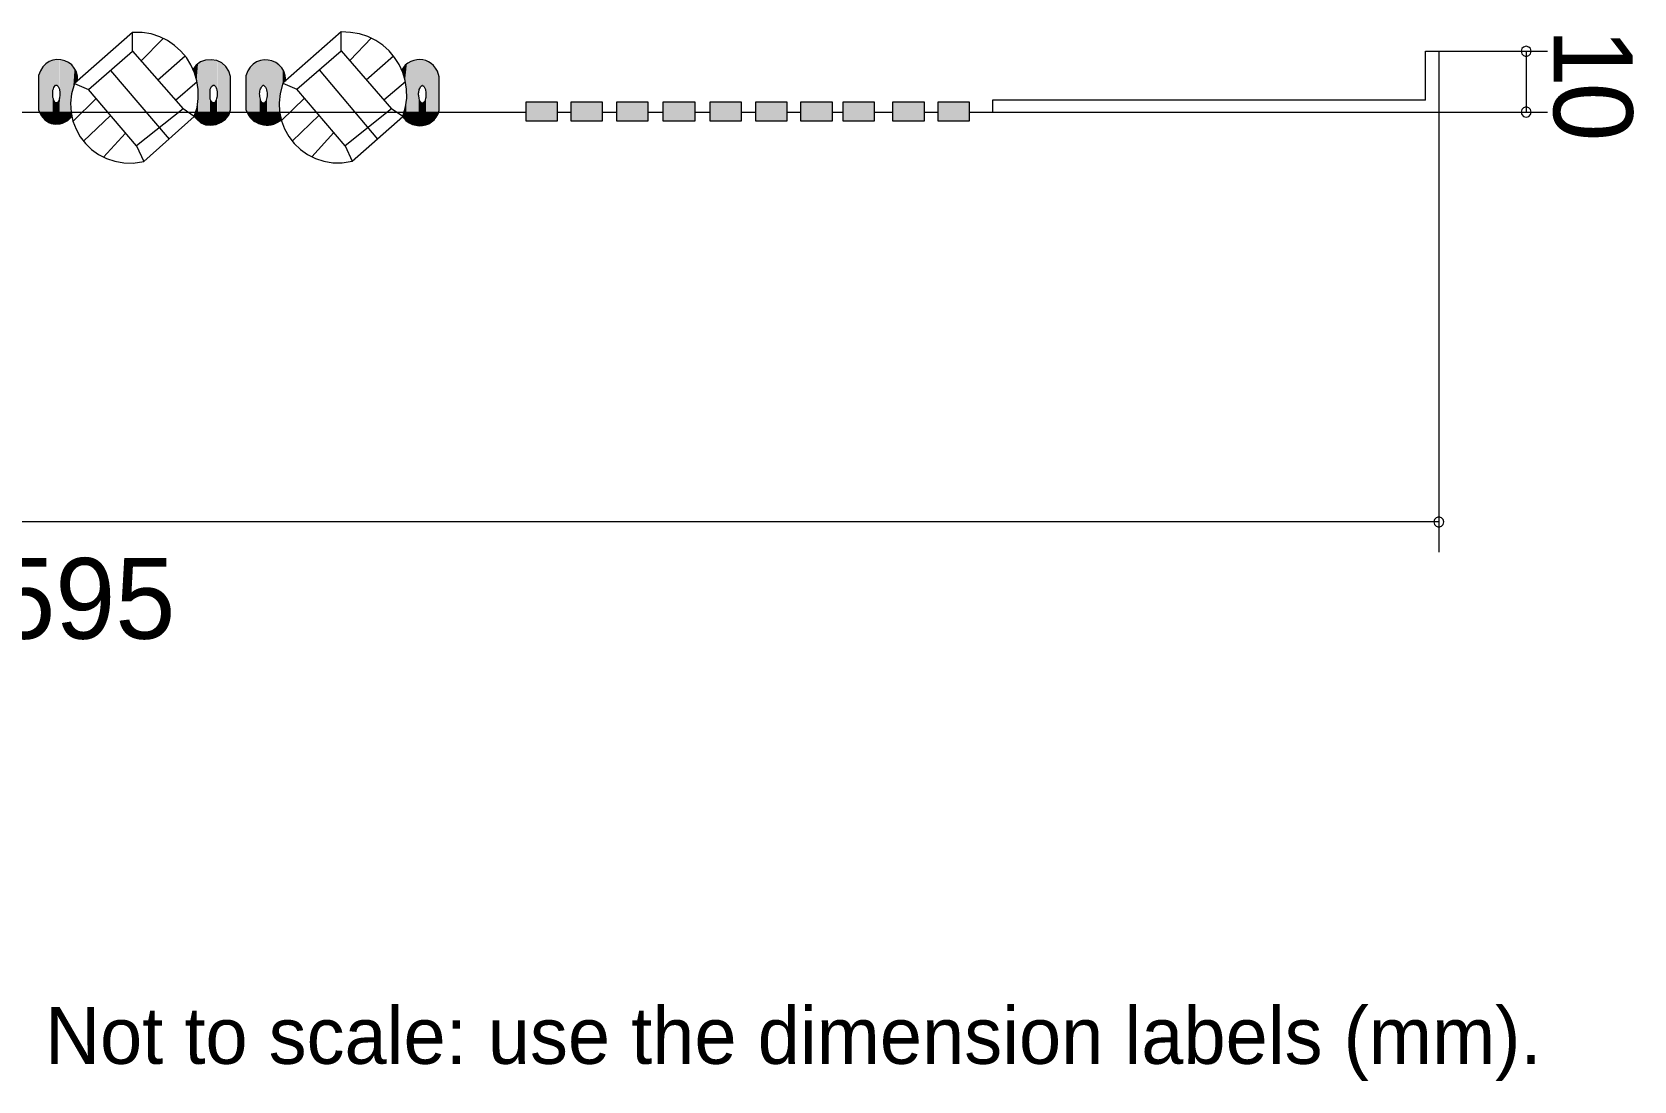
# Model space of a CAD drawing. Extents: x 0 to 247, y -13 to 225.
# Drawn here: x 132.9 to 245.8, y -13.2 to 60.8 of the extents above; entities that cross this region are included whole.
import ezdxf

# ---------------------------------------------------------------- set-up
doc = ezdxf.new("R2010")
doc.units = 0
for name, color, linetype in [('FILL', 8, 'Continuous'), ('GEOMETRY', 7, 'Continuous'), ('NOTE', 1, 'Continuous'), ('TEXT', 7, 'Continuous')]:
    doc.layers.add(name, color=color, linetype=linetype)

msp = doc.modelspace()

# ---------------------------------------------------------------- hatches: boundary and pattern name
at = {"layer": 'FILL'}
for points in [[(133.89, 58.59), (133.89, 55.14), (134.19, 58.77)], [(133.89, 55.14), (134.19, 55.14), (134.19, 58.77)], [(134.19, 58.77), (134.19, 55.14), (134.31, 58.81)], [(134.19, 55.14), (134.31, 55.14), (134.31, 58.81)], [(134.31, 58.81), (134.31, 56.61), (134.34, 58.81)], [(134.31, 56.61), (134.34, 56.67), (134.34, 58.81)], [(134.31, 56.55), (134.31, 58.81)], [(134.31, 56.55), (134.31, 58.81)], [(134.31, 56.52), (134.31, 58.81)], [(134.31, 56.52), (134.31, 58.81)], [(134.31, 56.46), (134.31, 58.81)], [(134.31, 56.46), (134.31, 58.81)], [(134.31, 56.43), (134.31, 58.81)], [(134.31, 56.43), (134.31, 58.81)], [(134.34, 58.81), (134.34, 56.73), (134.37, 58.81)], [(134.34, 56.73), (134.37, 56.79), (134.37, 58.81)], [(134.34, 56.7), (134.34, 58.81)], [(134.34, 56.7), (134.34, 58.81)], [(134.34, 56.67), (134.34, 58.81)], [(134.34, 56.67), (134.34, 58.81)], [(134.37, 58.81), (134.37, 56.85), (134.4, 58.81)], [(134.37, 56.85), (134.4, 56.88), (134.4, 58.81)], [(134.37, 56.82), (134.37, 58.81)], [(134.37, 56.82), (134.37, 58.81)], [(134.37, 56.79), (134.37, 58.81)], [(134.37, 56.79), (134.37, 58.81)], [(134.4, 58.81), (134.4, 56.91), (134.43, 58.83)], [(134.4, 56.91), (134.43, 56.94), (134.43, 58.83)], [(134.4, 56.88), (134.4, 58.81)], [(134.4, 56.88), (134.4, 58.81)], [(134.43, 58.83), (134.43, 56.94), (134.46, 58.83)], [(134.43, 56.94), (134.46, 56.97), (134.46, 58.83)], [(134.46, 58.83), (134.46, 57), (134.49, 58.83)], [(134.46, 57), (134.49, 57), (134.49, 58.83)], [(134.46, 56.97), (134.46, 58.83)], [(134.46, 56.97), (134.46, 58.83)], [(134.49, 58.83), (134.49, 57.03), (134.52, 58.83)], [(134.49, 57.03), (134.52, 57.03), (134.52, 58.83)], [(134.49, 57), (134.49, 58.83)], [(134.49, 57), (134.49, 58.83)], [(134.52, 58.83), (134.52, 57.03), (134.55, 58.83)], [(134.52, 57.03), (134.55, 57.03), (134.55, 58.83)], [(134.52, 57.03), (134.52, 58.83)], [(134.52, 57.03), (134.52, 58.83)], [(134.55, 58.83), (134.55, 57.03), (134.58, 58.83)], [(134.55, 57.03), (134.58, 57.03), (134.58, 58.83)], [(134.55, 57.03), (134.55, 58.83)], [(134.55, 57.03), (134.55, 58.83)], [(134.58, 58.83), (134.58, 57.03), (134.61, 58.83)], [(134.58, 57.03), (134.61, 57.03), (134.61, 58.83)], [(134.61, 58.83), (134.61, 57.03), (134.64, 58.83)], [(134.61, 57.03), (134.64, 57), (134.64, 58.83)], [(134.61, 57.03), (134.61, 58.83)], [(134.61, 57.03), (134.61, 58.83)], [(134.64, 58.83), (134.64, 57), (134.67, 58.83)], [(134.64, 57), (134.67, 57), (134.67, 58.83)], [(134.67, 58.83), (134.67, 56.97), (134.7, 58.83)], [(134.67, 56.97), (134.7, 56.94), (134.7, 58.83)], [(134.67, 57), (134.67, 58.83)], [(134.67, 56.97), (134.67, 57), (134.67, 58.83)], [(134.7, 58.83), (134.7, 56.91), (134.73, 58.83)], [(134.7, 56.91), (134.73, 56.88), (134.73, 58.83)], [(134.7, 56.94), (134.7, 58.83)], [(134.7, 56.91), (134.7, 56.94), (134.7, 58.83)], [(134.73, 58.83), (134.73, 56.88), (134.76, 58.83)], [(134.73, 56.88), (134.76, 56.85), (134.76, 58.83)], [(134.76, 56.82), (134.76, 58.83)], [(134.76, 56.79), (134.76, 56.82), (134.76, 58.83)], [(134.76, 56.85), (134.76, 58.83)], [(134.76, 56.82), (134.76, 56.85), (134.76, 58.83)], [(134.77, 58.83), (134.77, 56.79), (134.79, 58.83)], [(134.77, 56.79), (134.79, 56.73), (134.79, 58.83)], [(134.79, 58.83), (134.79, 56.67), (134.82, 58.83)], [(134.79, 56.67), (134.82, 56.61), (134.82, 58.83)], [(134.79, 56.7), (134.79, 58.83)], [(134.79, 56.67), (134.79, 56.7), (134.79, 58.83)], [(134.79, 56.73), (134.79, 58.83)], [(134.79, 56.7), (134.79, 56.73), (134.79, 58.83)], [(134.82, 58.83), (134.82, 55.14), (134.88, 58.83)], [(134.82, 55.14), (134.88, 55.14), (134.88, 58.83)], [(134.82, 56.46), (134.82, 58.83)], [(134.82, 56.43), (134.82, 56.46), (134.82, 58.83)], [(134.82, 56.52), (134.82, 58.83)], [(134.82, 56.46), (134.82, 56.52), (134.82, 58.83)], [(134.82, 56.55), (134.82, 58.83)], [(134.82, 56.52), (134.82, 56.55), (134.82, 58.83)], [(134.82, 56.61), (134.82, 58.83)], [(134.82, 56.55), (134.82, 56.61), (134.82, 58.83)], [(134.88, 55.14), (135.22, 58.74), (134.88, 58.83)], [(144.77, 58.68), (144.77, 55.14), (145.13, 58.81)], [(144.77, 55.14), (145.13, 55.14), (145.13, 58.81)], [(145.13, 58.81), (145.13, 55.14), (145.4, 58.83)], [(145.13, 55.14), (145.4, 55.14), (145.4, 58.83)], [(145.4, 56.55), (145.4, 58.83)], [(145.4, 56.55), (145.4, 58.83)], [(145.4, 56.46), (145.4, 58.83)], [(145.4, 56.46), (145.4, 58.83)], [(145.4, 56.4), (145.4, 58.83)], [(145.4, 56.4), (145.4, 58.83)], [(145.41, 58.83), (145.41, 56.61), (145.43, 58.83)], [(145.41, 56.61), (145.43, 56.67), (145.43, 58.83)], [(145.43, 58.83), (145.43, 56.79), (145.46, 58.83)], [(145.43, 56.79), (145.46, 56.85), (145.46, 58.83)], [(145.43, 56.73), (145.43, 58.83)], [(145.43, 56.73), (145.43, 58.83)], [(145.43, 56.67), (145.43, 58.83)], [(145.43, 56.67), (145.43, 58.83)], [(145.46, 58.83), (145.46, 56.85), (145.5, 58.83)], [(145.46, 56.85), (145.5, 56.88), (145.5, 58.83)], [(145.49, 58.83), (145.49, 56.94), (145.52, 58.83)], [(145.49, 56.94), (145.52, 56.94), (145.52, 58.83)], [(145.49, 56.88), (145.49, 58.83)], [(145.49, 56.88), (145.49, 58.83)], [(145.52, 58.83), (145.52, 56.97), (145.55, 58.83)], [(145.52, 56.97), (145.55, 57), (145.55, 58.83)], [(145.52, 56.94), (145.52, 58.83)], [(145.52, 56.94), (145.52, 58.83)], [(145.55, 58.83), (145.55, 57), (145.58, 58.83)], [(145.55, 57), (145.58, 57.03), (145.58, 58.83)], [(145.58, 58.83), (145.58, 57.03), (145.61, 58.83)], [(145.58, 57.03), (145.61, 57.03), (145.61, 58.83)], [(145.62, 58.83), (145.62, 57.03), (145.64, 58.83)], [(145.62, 57.03), (145.64, 57.03), (145.64, 58.83)], [(145.64, 57.03), (145.67, 58.81), (145.64, 58.83)], [(145.64, 57.03), (145.67, 57.03), (145.67, 58.81)], [(145.67, 58.81), (145.67, 57.03), (145.7, 58.81)], [(145.67, 57.03), (145.7, 57.03), (145.7, 58.81)], [(145.7, 58.81), (145.7, 57.03), (145.74, 58.81)], [(145.7, 57.03), (145.74, 57.03), (145.74, 58.81)], [(145.74, 58.81), (145.74, 57.03), (145.76, 58.81)], [(145.74, 57.03), (145.76, 57), (145.76, 58.81)], [(145.76, 58.81), (145.76, 56.97), (145.79, 58.81)], [(145.76, 56.97), (145.79, 56.94), (145.79, 58.81)], [(145.76, 57), (145.76, 58.81)], [(145.76, 56.97), (145.76, 57), (145.76, 58.81)], [(145.79, 58.81), (145.79, 56.94), (145.82, 58.81)], [(145.79, 56.94), (145.82, 56.88), (145.82, 58.81)], [(145.83, 56.88), (145.85, 58.77), (145.83, 58.81)], [(145.83, 56.88), (145.85, 56.85), (145.85, 58.77)], [(145.85, 58.77), (145.85, 56.79), (145.88, 58.77)], [(145.85, 56.79), (145.88, 56.73), (145.88, 58.77)], [(145.85, 56.85), (145.85, 58.77)], [(145.85, 56.79), (145.85, 56.85), (145.85, 58.77)], [(145.88, 58.77), (145.88, 56.61), (145.91, 58.77)], [(145.88, 56.61), (145.91, 56.55), (145.91, 58.77)], [(145.88, 56.67), (145.88, 58.77)], [(145.88, 56.61), (145.88, 56.67), (145.88, 58.77)], [(145.88, 56.67), (145.88, 58.77)], [(145.88, 56.67), (145.88, 58.77)], [(145.88, 56.73), (145.88, 58.77)], [(145.88, 56.67), (145.88, 56.73), (145.88, 58.77)], [(145.92, 55.14), (146.24, 58.59), (145.92, 58.77)], [(145.92, 56.46), (145.92, 58.77)], [(145.92, 56.4), (145.92, 56.46), (145.92, 58.77)], [(145.92, 56.55), (145.92, 58.77)], [(145.92, 56.46), (145.92, 56.55), (145.92, 58.77)], [(148.59, 58.62), (148.59, 55.14), (148.92, 58.77)], [(148.59, 55.14), (148.92, 55.14), (148.92, 58.77)], [(148.92, 58.77), (148.92, 56.58), (148.95, 58.77)], [(148.92, 56.58), (148.95, 56.61), (148.95, 58.77)], [(148.92, 56.52), (148.92, 58.77)], [(148.92, 56.52), (148.92, 58.77)], [(148.92, 56.43), (148.92, 58.77)], [(148.92, 56.43), (148.92, 58.77)], [(148.92, 56.37), (148.92, 58.77)], [(148.92, 56.37), (148.92, 58.77)], [(148.95, 58.77), (148.95, 56.7), (148.98, 58.77)], [(148.95, 56.7), (148.98, 56.76), (148.98, 58.77)], [(148.95, 56.64), (148.95, 58.77)], [(148.95, 56.64), (148.95, 58.77)], [(148.95, 56.61), (148.95, 58.77)], [(148.95, 56.61), (148.95, 58.77)], [(148.98, 58.77), (148.98, 56.82), (149.01, 58.77)], [(148.98, 56.82), (149.01, 56.85), (149.01, 58.77)], [(148.98, 56.76), (148.98, 58.77)], [(148.98, 56.76), (148.98, 58.77)], [(149.01, 58.77), (149.01, 56.85), (149.04, 58.77)], [(149.01, 56.85), (149.04, 56.91), (149.04, 58.77)], [(149.04, 58.77), (149.04, 56.91), (149.07, 58.77)], [(149.04, 56.91), (149.07, 56.94), (149.07, 58.77)], [(149.07, 58.81), (149.07, 56.97), (149.1, 58.81)], [(149.07, 56.97), (149.1, 57), (149.1, 58.81)], [(149.07, 56.94), (149.07, 58.81)], [(149.07, 56.94), (149.07, 58.81)], [(149.1, 58.81), (149.1, 57), (149.13, 58.81)], [(149.1, 57), (149.13, 57), (149.13, 58.81)], [(149.13, 58.81), (149.13, 57), (149.16, 58.81)], [(149.13, 57), (149.16, 57.03), (149.16, 58.81)], [(149.16, 58.81), (149.16, 57.03), (149.19, 58.81)], [(149.16, 57.03), (149.19, 57.03), (149.19, 58.81)], [(149.19, 58.81), (149.19, 57.03), (149.22, 58.81)], [(149.19, 57.03), (149.22, 57), (149.22, 58.81)], [(149.22, 58.81), (149.22, 57), (149.25, 58.81)], [(149.22, 57), (149.25, 57), (149.25, 58.81)], [(149.25, 58.81), (149.25, 57), (149.28, 58.83)], [(149.25, 57), (149.28, 56.97), (149.28, 58.83)], [(149.28, 58.83), (149.28, 56.97), (149.31, 58.83)], [(149.28, 56.97), (149.31, 56.94), (149.31, 58.83)], [(149.31, 58.83), (149.31, 56.91), (149.34, 58.83)], [(149.31, 56.91), (149.34, 56.85), (149.34, 58.83)], [(149.31, 56.91), (149.31, 58.83)], [(149.31, 56.91), (149.31, 58.83)], [(149.31, 56.94), (149.31, 58.83)], [(149.31, 56.91), (149.31, 56.94), (149.31, 58.83)], [(149.34, 56.85), (149.37, 58.81), (149.34, 58.83)], [(149.34, 56.85), (149.37, 56.82), (149.37, 58.81)], [(149.37, 58.81), (149.37, 56.82), (149.4, 58.81)], [(149.37, 56.82), (149.4, 56.76), (149.4, 58.81)], [(149.4, 58.81), (149.4, 56.64), (149.43, 58.81)], [(149.4, 56.64), (149.43, 56.58), (149.43, 58.81)], [(149.4, 56.7), (149.4, 58.81)], [(149.4, 56.64), (149.4, 56.7), (149.4, 58.81)], [(149.4, 56.76), (149.4, 58.81)], [(149.4, 56.7), (149.4, 56.76), (149.4, 58.81)], [(149.43, 55.14), (149.7, 58.77), (149.43, 58.81)], [(149.43, 56.43), (149.43, 58.81)], [(149.43, 56.37), (149.43, 56.43), (149.43, 58.81)], [(149.43, 56.52), (149.43, 58.81)], [(149.43, 56.43), (149.43, 56.52), (149.43, 58.81)], [(149.43, 56.58), (149.43, 58.81)], [(149.43, 56.52), (149.43, 56.58), (149.43, 58.81)], [(149.43, 55.14), (149.7, 55.14), (149.7, 58.77)], [(149.7, 55.14), (150.06, 58.62), (149.7, 58.77)], [(159.5, 58.65), (159.5, 55.14), (159.86, 58.81)], [(159.5, 55.14), (159.86, 55.14), (159.86, 58.81)], [(159.86, 58.81), (159.86, 55.14), (160.13, 58.81)], [(159.86, 55.14), (160.13, 55.14), (160.13, 58.81)], [(160.13, 58.83), (160.13, 56.55), (160.16, 58.83)], [(160.13, 56.55), (160.16, 56.64), (160.16, 58.83)], [(160.13, 56.49), (160.13, 58.83)], [(160.13, 56.49), (160.13, 58.83)], [(160.13, 56.4), (160.13, 58.83)], [(160.13, 56.4), (160.13, 58.83)], [(160.16, 58.83), (160.16, 56.7), (160.19, 58.83)], [(160.16, 56.7), (160.19, 56.79), (160.19, 58.83)], [(160.16, 56.64), (160.16, 58.83)], [(160.16, 56.64), (160.16, 58.83)], [(160.19, 58.83), (160.19, 56.79), (160.22, 58.83)], [(160.19, 56.79), (160.22, 56.85), (160.22, 58.83)], [(160.22, 58.83), (160.22, 56.91), (160.25, 58.83)], [(160.22, 56.91), (160.25, 56.94), (160.25, 58.83)], [(160.22, 56.88), (160.22, 58.83)], [(160.22, 56.88), (160.22, 58.83)], [(160.22, 56.85), (160.22, 58.83)], [(160.22, 56.85), (160.22, 58.83)], [(160.25, 56.94), (160.28, 58.81), (160.25, 58.83)], [(160.25, 56.94), (160.28, 56.97), (160.28, 58.81)], [(160.28, 58.81), (160.28, 56.97), (160.31, 58.81)], [(160.28, 56.97), (160.31, 57), (160.31, 58.81)], [(160.31, 58.81), (160.31, 57), (160.34, 58.81)], [(160.31, 57), (160.34, 57.03), (160.34, 58.81)], [(160.34, 58.81), (160.34, 57.03), (160.4, 58.81)], [(160.34, 57.03), (160.4, 57.03), (160.4, 58.81)], [(160.4, 58.81), (160.4, 57.03), (160.43, 58.81)], [(160.4, 57.03), (160.43, 57.03), (160.43, 58.81)], [(160.43, 57.03), (160.46, 58.77), (160.43, 58.81)], [(160.43, 57.03), (160.46, 57), (160.46, 58.77)], [(160.46, 58.77), (160.46, 57), (160.49, 58.77)], [(160.46, 57), (160.49, 56.97), (160.49, 58.77)], [(160.49, 58.77), (160.49, 56.97), (160.52, 58.77)], [(160.49, 56.97), (160.52, 56.94), (160.52, 58.77)], [(160.52, 58.77), (160.52, 56.94), (160.55, 58.77)], [(160.52, 56.94), (160.55, 56.88), (160.55, 58.77)], [(160.55, 58.77), (160.55, 56.88), (160.58, 58.77)], [(160.55, 56.88), (160.58, 56.85), (160.58, 58.77)], [(160.58, 58.77), (160.58, 56.79), (160.61, 58.77)], [(160.58, 56.79), (160.61, 56.7), (160.61, 58.77)], [(160.58, 56.85), (160.58, 58.77)], [(160.58, 56.79), (160.58, 56.85), (160.58, 58.77)], [(160.61, 56.67), (160.61, 58.74), (160.61, 58.77)], [(160.61, 56.7), (160.61, 58.77)], [(160.61, 56.67), (160.61, 56.7), (160.61, 58.77)], [(133.32, 57.72), (133.32, 55.29), (133.35, 57.78)], [(133.32, 55.29), (133.35, 55.23), (133.35, 57.78)], [(133.35, 57.78), (133.35, 55.23), (133.38, 57.87)], [(133.35, 55.23), (133.38, 55.14), (133.38, 57.87)], [(133.38, 57.87), (133.38, 55.14), (133.44, 58.05)], [(133.38, 55.14), (133.44, 55.14), (133.44, 58.05)], [(133.44, 58.05), (133.44, 55.14), (133.62, 58.35)], [(133.44, 55.14), (133.62, 55.14), (133.62, 58.35)], [(133.62, 58.35), (133.62, 55.14), (133.89, 58.59)], [(133.62, 55.14), (133.89, 55.14), (133.89, 58.59)], [(134.88, 55.14), (135.22, 55.14), (135.22, 58.74)], [(135.21, 55.14), (135.52, 58.56), (135.21, 58.74)], [(135.21, 55.14), (135.52, 55.14), (135.52, 58.56)], [(135.51, 55.14), (135.57, 58.53), (135.51, 58.56)], [(135.51, 55.14), (135.57, 55.14), (135.57, 58.53)], [(135.58, 55.83), (135.61, 58.47), (135.58, 58.53)], [(135.58, 55.83), (135.61, 56.1), (135.61, 58.47)], [(135.61, 56.1), (135.67, 58.44), (135.61, 58.47)], [(135.61, 56.1), (135.67, 56.49), (135.67, 58.44)], [(135.67, 56.49), (135.76, 58.32), (135.67, 58.44)], [(135.67, 56.49), (135.76, 56.88), (135.76, 58.32)], [(135.76, 56.88), (135.85, 58.2), (135.76, 58.32)], [(135.76, 56.88), (135.85, 57.15), (135.85, 58.2)], [(135.85, 57.15), (135.97, 58.02), (135.85, 58.2)], [(135.85, 57.15), (135.97, 57.24), (135.97, 58.02)], [(135.97, 57.24), (136.06, 57.69), (135.97, 58.02)], [(135.97, 57.24), (136.06, 57.33), (136.06, 57.69)], [(136.06, 57.33), (136.06, 57.36), (136.06, 57.69)], [(144.2, 58.17), (144.41, 57.57), (144.41, 58.41)], [(144.41, 58.41), (144.41, 57.57), (144.44, 58.47)], [(144.41, 57.57), (144.44, 57.45), (144.44, 58.47)], [(144.44, 58.47), (144.44, 57.45), (144.47, 58.47)], [(144.44, 57.45), (144.47, 57.42), (144.47, 58.47)], [(144.47, 58.47), (144.47, 57.42), (144.56, 58.53)], [(144.47, 57.42), (144.56, 56.79), (144.56, 58.53)], [(144.56, 58.53), (144.56, 55.14), (144.77, 58.68)], [(144.56, 55.14), (144.77, 55.14), (144.77, 58.68)], [(144.56, 56.79), (144.56, 58.53)], [(144.56, 56.67), (144.56, 56.79), (144.56, 58.53)], [(145.92, 55.14), (146.24, 55.14), (146.24, 58.59)], [(146.24, 55.14), (146.52, 58.35), (146.24, 58.59)], [(146.24, 55.14), (146.52, 55.14), (146.52, 58.35)], [(146.52, 55.14), (146.73, 58.02), (146.52, 58.35)], [(146.52, 55.14), (146.73, 55.14), (146.73, 58.02)], [(146.73, 55.14), (146.82, 57.78), (146.73, 58.02)], [(146.73, 55.14), (146.82, 55.14), (146.82, 57.78)], [(146.82, 55.14), (146.85, 57.72), (146.82, 57.78)], [(146.82, 55.14), (146.85, 55.23), (146.85, 57.72)], [(146.85, 55.23), (146.85, 57.66), (146.85, 57.72)], [(146.85, 55.29), (146.85, 57.66)], [(146.85, 55.23), (146.85, 57.66)], [(147.93, 57.69), (147.93, 55.29), (147.96, 57.78)], [(147.93, 55.29), (147.96, 55.2), (147.96, 57.78)], [(147.96, 57.78), (147.96, 55.2), (147.99, 57.84)], [(147.96, 55.2), (147.99, 55.14), (147.99, 57.84)], [(147.99, 57.84), (147.99, 55.14), (148.08, 58.05)], [(147.99, 55.14), (148.08, 55.14), (148.08, 58.05)], [(148.08, 58.05), (148.08, 55.14), (148.29, 58.38)], [(148.08, 55.14), (148.29, 55.14), (148.29, 58.38)], [(148.29, 58.38), (148.29, 55.14), (148.59, 58.62)], [(148.29, 55.14), (148.59, 55.14), (148.59, 58.62)], [(149.7, 55.14), (150.06, 55.14), (150.06, 58.62)], [(150.06, 55.14), (150.27, 58.44), (150.06, 58.62)], [(150.06, 55.14), (150.27, 55.14), (150.27, 58.44)], [(150.27, 55.83), (150.33, 58.41), (150.27, 58.44)], [(150.27, 55.83), (150.33, 56.13), (150.33, 58.41)], [(150.33, 58.41), (150.33, 56.13), (150.36, 58.41)], [(150.33, 56.13), (150.36, 56.43), (150.36, 58.41)], [(150.36, 56.43), (150.36, 58.38), (150.36, 58.41)], [(150.36, 56.52), (150.54, 58.14), (150.36, 58.38)], [(150.36, 56.43), (150.36, 58.38)], [(150.36, 56.52), (150.54, 57.18), (150.54, 58.14)], [(150.54, 57.18), (150.57, 58.08), (150.54, 58.14)], [(150.54, 57.18), (150.57, 57.21), (150.57, 58.08)], [(150.57, 57.21), (150.72, 57.75), (150.57, 58.08)], [(150.57, 57.21), (150.72, 57.33), (150.72, 57.75)], [(150.72, 57.33), (150.75, 57.36), (150.72, 57.75)], [(158.93, 58.11), (159.11, 57.6), (159.11, 58.35)], [(159.11, 58.35), (159.11, 57.6), (159.17, 58.41)], [(159.11, 57.6), (159.17, 57.39), (159.17, 58.41)], [(159.17, 58.44), (159.17, 57.39), (159.29, 58.5)], [(159.17, 57.39), (159.29, 56.64), (159.29, 58.5)], [(159.17, 57.39), (159.17, 58.44)], [(159.17, 57.39), (159.17, 58.44)], [(159.29, 58.5), (159.29, 55.14), (159.5, 58.65)], [(159.29, 55.14), (159.5, 55.14), (159.5, 58.65)], [(160.61, 58.74), (160.61, 56.64), (160.64, 58.74)], [(160.61, 56.64), (160.64, 56.55), (160.64, 58.74)], [(160.61, 56.64), (160.61, 56.67), (160.61, 58.74)], [(160.64, 55.14), (160.97, 58.59), (160.64, 58.74)], [(160.64, 56.49), (160.64, 58.74)], [(160.64, 56.4), (160.64, 56.49), (160.64, 58.74)], [(160.64, 56.55), (160.64, 58.74)], [(160.64, 56.49), (160.64, 56.55), (160.64, 58.74)], [(160.64, 55.14), (160.97, 55.14), (160.97, 58.59)], [(160.97, 55.14), (161.24, 58.32), (160.97, 58.59)], [(160.97, 55.14), (161.24, 55.14), (161.24, 58.32)], [(161.24, 55.14), (161.45, 58.02), (161.24, 58.32)], [(161.24, 55.14), (161.45, 55.14), (161.45, 58.02)], [(161.45, 55.14), (161.54, 57.75), (161.45, 58.02)], [(161.45, 55.14), (161.54, 55.14), (161.54, 57.75)], [(161.54, 55.14), (161.57, 57.69), (161.54, 57.75)], [(161.54, 55.14), (161.57, 55.2), (161.57, 57.69)], [(161.57, 55.2), (161.57, 57.63), (161.57, 57.69)], [(161.57, 55.26), (161.57, 57.63)], [(161.57, 55.2), (161.57, 57.63)], [(144.56, 55.14), (144.56, 56.67)], [(144.56, 55.14), (144.56, 56.67)], [(159.26, 55.89), (159.26, 55.14), (159.29, 56.64)], [(159.26, 55.14), (159.29, 55.14), (159.29, 56.64)], [(134.31, 55.14), (134.31, 56.37), (134.31, 56.43)], [(134.31, 55.14), (134.31, 56.31), (134.31, 56.37)], [(134.31, 55.14), (134.31, 56.37)], [(134.31, 55.14), (134.31, 56.28), (134.31, 56.31)], [(134.31, 55.14), (134.31, 56.31)], [(134.31, 55.14), (134.31, 56.22), (134.31, 56.28)], [(134.31, 55.14), (134.31, 56.28)], [(134.31, 55.14), (134.34, 56.19), (134.31, 56.22)], [(134.31, 55.14), (134.31, 56.22)], [(134.31, 55.14), (134.34, 55.14), (134.34, 56.19)], [(134.34, 55.14), (134.34, 56.13), (134.34, 56.19)], [(134.34, 55.14), (134.34, 56.1), (134.34, 56.13)], [(134.34, 55.14), (134.34, 56.13)], [(134.34, 55.14), (134.37, 56.04), (134.34, 56.1)], [(134.34, 55.14), (134.34, 56.1)], [(134.34, 55.14), (134.37, 55.14), (134.37, 56.04)], [(134.37, 55.14), (134.37, 56.01), (134.37, 56.04)], [(134.37, 55.14), (134.37, 55.98), (134.37, 56.01)], [(134.37, 55.14), (134.37, 56.01)], [(134.37, 55.14), (134.4, 55.95), (134.37, 55.98)], [(134.37, 55.14), (134.37, 55.98)], [(134.37, 55.14), (134.4, 55.14), (134.4, 55.95)], [(134.4, 55.14), (134.4, 55.92), (134.4, 55.95)], [(134.4, 55.14), (134.43, 55.89), (134.4, 55.92)], [(134.4, 55.14), (134.4, 55.92)], [(134.4, 55.14), (134.43, 55.14), (134.43, 55.89)], [(134.43, 55.14), (134.46, 55.86), (134.43, 55.89)], [(134.43, 55.14), (134.46, 55.14), (134.46, 55.86)], [(134.46, 55.14), (134.46, 55.83), (134.46, 55.86)], [(134.46, 55.83), (134.46, 55.14), (134.49, 55.83)], [(134.46, 55.14), (134.49, 55.14), (134.49, 55.83)], [(134.46, 55.14), (134.46, 55.83)], [(134.49, 55.14), (134.49, 55.8), (134.49, 55.83)], [(134.49, 55.8), (134.49, 55.14), (134.52, 55.8)], [(134.49, 55.14), (134.52, 55.14), (134.52, 55.8)], [(134.49, 55.14), (134.49, 55.8)], [(134.52, 55.8), (134.52, 55.14), (134.55, 55.8)], [(134.52, 55.14), (134.55, 55.14), (134.55, 55.8)], [(134.55, 55.8), (134.55, 55.14), (134.58, 55.8)], [(134.55, 55.14), (134.58, 55.14), (134.58, 55.8)], [(134.55, 55.14), (134.55, 55.8)], [(134.55, 55.14), (134.55, 55.8)], [(134.58, 55.8), (134.58, 55.14), (134.61, 55.8)], [(134.58, 55.14), (134.61, 55.14), (134.61, 55.8)], [(134.61, 55.8), (134.61, 55.14), (134.64, 55.83)], [(134.61, 55.14), (134.64, 55.14), (134.64, 55.83)], [(134.61, 55.14), (134.61, 55.8)], [(134.61, 55.14), (134.61, 55.8)], [(134.64, 55.83), (134.64, 55.14), (134.67, 55.83)], [(134.64, 55.14), (134.67, 55.14), (134.67, 55.83)], [(134.67, 55.86), (134.67, 55.14), (134.7, 55.89)], [(134.67, 55.14), (134.7, 55.14), (134.7, 55.89)], [(134.67, 55.14), (134.67, 55.86)], [(134.67, 55.14), (134.67, 55.86)], [(134.7, 55.92), (134.7, 55.14), (134.73, 55.95)], [(134.7, 55.14), (134.73, 55.14), (134.73, 55.95)], [(134.7, 55.14), (134.7, 55.92)], [(134.7, 55.14), (134.7, 55.92)], [(134.73, 55.95), (134.73, 55.14), (134.76, 55.98)], [(134.73, 55.14), (134.76, 55.14), (134.76, 55.98)], [(134.76, 55.14), (134.76, 56.04)], [(134.76, 55.14), (134.76, 56.04)], [(134.76, 55.14), (134.76, 56.01)], [(134.76, 55.14), (134.76, 56.01)], [(134.77, 56.04), (134.77, 55.14), (134.79, 56.1)], [(134.77, 55.14), (134.79, 55.14), (134.79, 56.1)], [(134.79, 56.19), (134.79, 55.14), (134.82, 56.22)], [(134.79, 55.14), (134.82, 55.14), (134.82, 56.22)], [(134.79, 55.14), (134.79, 56.19)], [(134.79, 55.14), (134.79, 56.19)], [(134.79, 55.14), (134.79, 56.13)], [(134.79, 55.14), (134.79, 56.13)], [(134.82, 55.14), (134.82, 56.43)], [(134.82, 55.14), (134.82, 56.43)], [(134.82, 55.14), (134.82, 56.37)], [(134.82, 55.14), (134.82, 56.37)], [(134.82, 55.14), (134.82, 56.31)], [(134.82, 55.14), (134.82, 56.31)], [(134.82, 55.14), (134.82, 56.28)], [(134.82, 55.14), (134.82, 56.28)], [(135.58, 55.14), (135.61, 55.14), (135.58, 55.83)], [(144.44, 55.35), (144.44, 55.14), (144.56, 55.89)], [(144.44, 55.14), (144.56, 55.14), (144.56, 55.89)], [(145.4, 55.14), (145.4, 56.37), (145.4, 56.4)], [(145.4, 55.14), (145.4, 56.34), (145.4, 56.37)], [(145.4, 55.14), (145.4, 56.37)], [(145.4, 55.14), (145.4, 56.25), (145.4, 56.34)], [(145.4, 55.14), (145.4, 56.34)], [(145.4, 55.14), (145.4, 56.19), (145.4, 56.25)], [(145.4, 55.14), (145.4, 56.25)], [(145.4, 55.14), (145.4, 56.19)], [(145.41, 55.14), (145.43, 56.13), (145.41, 56.19)], [(145.41, 55.14), (145.43, 55.14), (145.43, 56.13)], [(145.43, 55.14), (145.43, 56.07), (145.43, 56.13)], [(145.43, 55.14), (145.46, 56.01), (145.43, 56.07)], [(145.43, 55.14), (145.43, 56.07)], [(145.43, 55.14), (145.46, 55.14), (145.46, 56.01)], [(145.46, 55.14), (145.46, 55.98), (145.46, 56.01)], [(145.46, 55.14), (145.5, 55.92), (145.46, 55.98)], [(145.46, 55.14), (145.46, 55.98)], [(145.46, 55.14), (145.5, 55.14), (145.5, 55.92)], [(145.49, 55.14), (145.52, 55.89), (145.49, 55.92)], [(145.49, 55.14), (145.52, 55.14), (145.52, 55.89)], [(145.52, 55.14), (145.55, 55.86), (145.52, 55.89)], [(145.52, 55.14), (145.55, 55.14), (145.55, 55.86)], [(145.55, 55.14), (145.58, 55.83), (145.55, 55.86)], [(145.55, 55.14), (145.58, 55.14), (145.58, 55.83)], [(145.58, 55.14), (145.58, 55.8), (145.58, 55.83)], [(145.58, 55.8), (145.58, 55.14), (145.61, 55.8)], [(145.58, 55.14), (145.61, 55.14), (145.61, 55.8)], [(145.58, 55.14), (145.58, 55.8)], [(145.62, 55.8), (145.62, 55.14), (145.64, 55.8)], [(145.62, 55.14), (145.64, 55.14), (145.64, 55.8)], [(145.64, 55.8), (145.64, 55.14), (145.67, 55.8)], [(145.64, 55.14), (145.67, 55.14), (145.67, 55.8)], [(145.67, 55.8), (145.67, 55.14), (145.7, 55.8)], [(145.67, 55.14), (145.7, 55.14), (145.7, 55.8)], [(145.7, 55.8), (145.7, 55.14), (145.74, 55.83)], [(145.7, 55.14), (145.74, 55.14), (145.74, 55.83)], [(145.74, 55.83), (145.74, 55.14), (145.76, 55.86)], [(145.74, 55.14), (145.76, 55.14), (145.76, 55.86)], [(145.76, 55.86), (145.76, 55.14), (145.79, 55.89)], [(145.76, 55.14), (145.79, 55.14), (145.79, 55.89)], [(145.79, 55.89), (145.79, 55.14), (145.82, 55.92)], [(145.79, 55.14), (145.82, 55.14), (145.82, 55.92)], [(145.83, 55.98), (145.83, 55.14), (145.85, 56.01)], [(145.83, 55.14), (145.85, 55.14), (145.85, 56.01)], [(145.83, 55.14), (145.83, 55.98)], [(145.83, 55.14), (145.83, 55.98)], [(145.85, 56.07), (145.85, 55.14), (145.88, 56.13)], [(145.85, 55.14), (145.88, 55.14), (145.88, 56.13)], [(145.85, 55.14), (145.85, 56.07)], [(145.85, 55.14), (145.85, 56.07)], [(145.88, 56.19), (145.88, 55.14), (145.91, 56.25)], [(145.88, 55.14), (145.91, 55.14), (145.91, 56.25)], [(145.88, 55.14), (145.88, 56.19)], [(145.88, 55.14), (145.88, 56.19)], [(145.92, 55.14), (145.92, 56.4)], [(145.92, 55.14), (145.92, 56.4)], [(145.92, 55.14), (145.92, 56.34)], [(145.92, 55.14), (145.92, 56.34)], [(148.92, 55.14), (148.92, 56.34), (148.92, 56.37)], [(148.92, 55.14), (148.92, 56.31), (148.92, 56.34)], [(148.92, 55.14), (148.92, 56.34)], [(148.92, 55.14), (148.92, 56.25), (148.92, 56.31)], [(148.92, 55.14), (148.92, 56.31)], [(148.92, 55.14), (148.95, 56.16), (148.92, 56.25)], [(148.92, 55.14), (148.92, 56.25)], [(148.92, 55.14), (148.95, 55.14), (148.95, 56.16)], [(148.95, 55.14), (148.95, 56.1), (148.95, 56.16)], [(148.95, 55.14), (148.95, 56.04), (148.95, 56.1)], [(148.95, 55.14), (148.95, 56.1)], [(148.95, 55.14), (148.98, 55.98), (148.95, 56.04)], [(148.95, 55.14), (148.95, 56.04)], [(148.95, 55.14), (148.98, 55.14), (148.98, 55.98)], [(148.98, 55.14), (149.01, 55.95), (148.98, 55.98)], [(148.98, 55.14), (149.01, 55.14), (149.01, 55.95)], [(149.01, 55.14), (149.01, 55.89), (149.01, 55.95)], [(149.01, 55.14), (149.04, 55.86), (149.01, 55.89)], [(149.01, 55.14), (149.01, 55.89)], [(149.01, 55.14), (149.04, 55.14), (149.04, 55.86)], [(149.04, 55.14), (149.07, 55.83), (149.04, 55.86)], [(149.04, 55.14), (149.07, 55.14), (149.07, 55.83)], [(149.07, 55.14), (149.1, 55.8), (149.07, 55.83)], [(149.07, 55.14), (149.1, 55.14), (149.1, 55.8)], [(149.1, 55.14), (149.13, 55.77), (149.1, 55.8)], [(149.1, 55.14), (149.13, 55.14), (149.13, 55.77)], [(149.13, 55.77), (149.13, 55.14), (149.16, 55.77)], [(149.13, 55.14), (149.16, 55.14), (149.16, 55.77)], [(149.16, 55.77), (149.16, 55.14), (149.19, 55.77)], [(149.16, 55.14), (149.19, 55.14), (149.19, 55.77)], [(149.19, 55.77), (149.19, 55.14), (149.22, 55.77)], [(149.19, 55.14), (149.22, 55.14), (149.22, 55.77)], [(149.22, 55.77), (149.22, 55.14), (149.25, 55.8)], [(149.22, 55.14), (149.25, 55.14), (149.25, 55.8)], [(149.22, 55.14), (149.22, 55.77)], [(149.22, 55.14), (149.22, 55.77)], [(149.25, 55.8), (149.25, 55.14), (149.28, 55.83)], [(149.25, 55.14), (149.28, 55.14), (149.28, 55.83)], [(149.28, 55.83), (149.28, 55.14), (149.31, 55.86)], [(149.28, 55.14), (149.31, 55.14), (149.31, 55.86)], [(149.31, 55.86), (149.31, 55.14), (149.34, 55.89)], [(149.31, 55.14), (149.34, 55.14), (149.34, 55.89)], [(149.34, 55.89), (149.34, 55.14), (149.37, 55.95)], [(149.34, 55.14), (149.37, 55.14), (149.37, 55.95)], [(149.37, 55.98), (149.37, 55.14), (149.4, 56.04)], [(149.37, 55.14), (149.4, 55.14), (149.4, 56.04)], [(149.37, 55.14), (149.37, 55.98)], [(149.37, 55.14), (149.37, 55.98)], [(149.4, 56.1), (149.4, 55.14), (149.43, 56.16)], [(149.4, 55.14), (149.43, 55.14), (149.43, 56.16)], [(149.4, 55.14), (149.4, 56.1)], [(149.4, 55.14), (149.4, 56.1)], [(149.43, 55.14), (149.43, 56.37)], [(149.43, 55.14), (149.43, 56.37)], [(149.43, 55.14), (149.43, 56.31)], [(149.43, 55.14), (149.43, 56.31)], [(149.43, 55.14), (149.43, 56.25)], [(149.43, 55.14), (149.43, 56.25)], [(150.27, 55.14), (150.33, 55.14), (150.27, 55.83)], [(159.11, 55.14), (159.17, 55.14), (159.17, 55.47)], [(159.17, 55.47), (159.17, 55.14), (159.26, 55.89)], [(159.17, 55.14), (159.26, 55.14), (159.26, 55.89)], [(160.13, 55.14), (160.13, 56.31), (160.13, 56.4)], [(160.13, 55.14), (160.13, 56.22), (160.13, 56.31)], [(160.13, 55.14), (160.13, 56.31)], [(160.13, 55.14), (160.16, 56.16), (160.13, 56.22)], [(160.13, 55.14), (160.13, 56.22)], [(160.13, 55.14), (160.16, 55.14), (160.16, 56.16)], [(160.16, 55.14), (160.16, 56.07), (160.16, 56.16)], [(160.16, 55.14), (160.19, 56.01), (160.16, 56.07)], [(160.16, 55.14), (160.16, 56.07)], [(160.16, 55.14), (160.19, 55.14), (160.19, 56.01)], [(160.19, 55.14), (160.22, 55.95), (160.19, 56.01)], [(160.19, 55.14), (160.22, 55.14), (160.22, 55.95)], [(160.22, 55.14), (160.22, 55.89), (160.22, 55.95)], [(160.22, 55.14), (160.25, 55.86), (160.22, 55.89)], [(160.22, 55.14), (160.22, 55.89)], [(160.22, 55.14), (160.25, 55.14), (160.25, 55.86)], [(160.25, 55.14), (160.28, 55.83), (160.25, 55.86)], [(160.25, 55.14), (160.28, 55.14), (160.28, 55.83)], [(160.28, 55.14), (160.31, 55.8), (160.28, 55.83)], [(160.28, 55.14), (160.31, 55.14), (160.31, 55.8)], [(160.31, 55.14), (160.34, 55.77), (160.31, 55.8)], [(160.31, 55.14), (160.34, 55.14), (160.34, 55.77)], [(160.34, 55.77), (160.34, 55.14), (160.4, 55.77)], [(160.34, 55.14), (160.4, 55.14), (160.4, 55.77)], [(160.4, 55.77), (160.4, 55.14), (160.43, 55.77)], [(160.4, 55.14), (160.43, 55.14), (160.43, 55.77)], [(160.43, 55.77), (160.43, 55.14), (160.46, 55.8)], [(160.43, 55.14), (160.46, 55.14), (160.46, 55.8)], [(160.46, 55.8), (160.46, 55.14), (160.49, 55.83)], [(160.46, 55.14), (160.49, 55.14), (160.49, 55.83)], [(160.49, 55.83), (160.49, 55.14), (160.52, 55.86)], [(160.49, 55.14), (160.52, 55.14), (160.52, 55.86)], [(160.52, 55.86), (160.52, 55.14), (160.55, 55.89)], [(160.52, 55.14), (160.55, 55.14), (160.55, 55.89)], [(160.55, 55.89), (160.55, 55.14), (160.58, 55.95)], [(160.55, 55.14), (160.58, 55.14), (160.58, 55.95)], [(160.58, 56.01), (160.58, 55.14), (160.61, 56.07)], [(160.58, 55.14), (160.61, 55.14), (160.61, 56.07)], [(160.58, 55.14), (160.58, 56.01)], [(160.58, 55.14), (160.58, 56.01)], [(160.61, 56.16), (160.61, 55.14), (160.64, 56.22)], [(160.61, 55.14), (160.64, 55.14), (160.64, 56.22)], [(160.61, 55.14), (160.61, 56.16)], [(160.61, 55.14), (160.61, 56.16)], [(160.64, 55.14), (160.64, 56.4)], [(160.64, 55.14), (160.64, 56.4)], [(160.64, 55.14), (160.64, 56.31)], [(160.64, 55.14), (160.64, 56.31)], [(169.9, 55.86), (167.71, 55.86), (167.71, 54.51)], [(169.9, 55.86), (169.9, 54.51), (167.71, 54.51)], [(173.08, 55.86), (170.89, 55.86), (170.89, 54.51)], [(173.08, 55.86), (173.08, 54.51), (170.89, 54.51)], [(176.3, 55.86), (174.11, 55.86), (174.11, 54.51)], [(176.3, 55.86), (176.3, 54.51), (174.11, 54.51)], [(179.61, 55.86), (177.38, 55.86), (177.38, 54.51)], [(179.61, 55.86), (179.61, 54.51), (177.38, 54.51)], [(182.88, 55.86), (180.69, 55.86), (180.69, 54.51)], [(182.88, 55.86), (182.88, 54.51), (180.69, 54.51)], [(186.1, 55.86), (183.91, 55.86), (183.91, 54.51)], [(186.1, 55.86), (186.1, 54.51), (183.91, 54.51)], [(189.28, 55.86), (187.09, 55.86), (187.09, 54.51)], [(189.28, 55.86), (189.28, 54.51), (187.09, 54.51)], [(192.26, 55.86), (190.07, 55.86), (190.07, 54.51)], [(192.26, 55.86), (192.26, 54.51), (190.07, 54.51)], [(195.78, 55.86), (193.58, 55.86), (193.58, 54.51)], [(195.78, 55.86), (195.78, 54.51), (193.58, 54.51)], [(198.96, 55.86), (196.77, 55.86), (196.77, 54.51)], [(198.96, 55.86), (198.96, 54.51), (196.77, 54.51)], [(133.38, 55.14), (133.56, 54.78), (133.56, 55.14)], [(133.56, 55.14), (133.56, 54.78), (133.86, 55.14)], [(133.56, 54.78), (133.86, 54.51), (133.86, 55.14)], [(133.86, 55.14), (133.86, 54.51), (134.22, 55.14)], [(133.86, 54.51), (134.22, 54.32), (134.22, 55.14)], [(134.22, 55.14), (134.22, 54.32), (134.64, 55.14)], [(134.22, 54.32), (134.64, 54.3), (134.64, 55.14)], [(134.64, 55.14), (134.64, 54.3), (135.03, 55.14)], [(134.64, 54.3), (135.03, 54.36), (135.03, 55.14)], [(135.04, 55.14), (135.04, 54.36), (135.4, 55.14)], [(135.04, 54.36), (135.4, 54.57), (135.4, 55.14)], [(135.4, 55.14), (135.4, 54.57), (135.61, 55.14)], [(135.4, 54.57), (135.61, 54.81), (135.61, 55.14)], [(135.61, 54.81), (135.64, 54.99), (135.61, 55.14)], [(135.61, 54.81), (135.64, 54.81), (135.64, 54.99)], [(135.64, 54.81), (135.67, 54.84), (135.64, 54.99)], [(144.29, 54.84), (144.29, 54.81), (144.35, 54.99)], [(144.29, 54.81), (144.35, 54.75), (144.35, 54.99)], [(144.29, 54.81), (144.29, 54.84)], [(144.35, 54.99), (144.35, 54.75), (144.41, 55.14)], [(144.35, 54.75), (144.41, 54.69), (144.41, 55.14)], [(144.41, 55.14), (144.44, 55.14), (144.44, 55.35)], [(144.41, 55.14), (144.41, 54.69), (144.56, 55.14)], [(144.41, 54.69), (144.56, 54.54), (144.56, 55.14)], [(144.56, 55.14), (144.56, 54.54), (144.89, 55.14)], [(144.56, 54.54), (144.89, 54.32), (144.89, 55.14)], [(144.89, 55.14), (144.89, 54.32), (145.25, 55.14)], [(144.89, 54.32), (145.25, 54.21), (145.25, 55.14)], [(145.25, 55.14), (145.25, 54.21), (145.64, 55.14)], [(145.25, 54.21), (145.64, 54.21), (145.64, 55.14)], [(145.64, 55.14), (145.64, 54.21), (146.03, 55.14)], [(145.64, 54.21), (146.03, 54.33), (146.03, 55.14)], [(146.03, 55.14), (146.03, 54.32), (146.37, 55.14)], [(146.03, 54.32), (146.37, 54.51), (146.37, 55.14)], [(146.37, 55.14), (146.37, 54.51), (146.64, 55.14)], [(146.37, 54.51), (146.64, 54.81), (146.64, 55.14)], [(146.64, 55.14), (146.64, 54.81), (146.82, 55.14)], [(147.99, 55.14), (148.2, 54.81), (148.2, 55.14)], [(148.2, 55.14), (148.2, 54.81), (148.5, 55.14)], [(148.2, 54.81), (148.5, 54.51), (148.5, 55.14)], [(148.5, 55.14), (148.5, 54.51), (148.89, 55.14)], [(148.5, 54.51), (148.89, 54.32), (148.89, 55.14)], [(148.89, 55.14), (148.89, 54.32), (149.28, 55.14)], [(148.89, 54.32), (149.28, 54.23), (149.28, 55.14)], [(149.28, 55.14), (149.28, 54.23), (149.7, 55.14)], [(149.28, 54.23), (149.7, 54.23), (149.7, 55.14)], [(149.7, 55.14), (149.7, 54.23), (150.09, 55.14)], [(149.7, 54.23), (150.09, 54.36), (150.09, 55.14)], [(150.09, 55.14), (150.09, 54.36), (150.33, 55.14)], [(150.09, 54.36), (150.33, 54.48), (150.33, 55.14)], [(150.33, 54.48), (150.36, 54.87), (150.33, 55.14)], [(150.33, 54.48), (150.36, 54.54), (150.36, 54.87)], [(150.36, 54.54), (150.45, 54.56), (150.36, 54.87)], [(158.99, 54.84), (159.02, 54.81), (159.02, 54.84)], [(159.02, 54.84), (159.02, 54.81), (159.05, 54.99)], [(159.02, 54.81), (159.05, 54.75), (159.05, 54.99)], [(159.05, 54.99), (159.05, 54.75), (159.11, 55.14)], [(159.05, 54.75), (159.11, 54.69), (159.11, 55.14)], [(159.11, 55.14), (159.11, 54.69), (159.26, 55.14)], [(159.11, 54.69), (159.26, 54.54), (159.26, 55.14)], [(159.26, 55.14), (159.26, 54.54), (159.59, 55.14)], [(159.26, 54.54), (159.59, 54.32), (159.59, 55.14)], [(159.59, 55.14), (159.59, 54.32), (159.98, 55.14)], [(159.59, 54.32), (159.98, 54.21), (159.98, 55.14)], [(159.98, 55.14), (159.98, 54.21), (160.37, 55.14)], [(159.98, 54.21), (160.37, 54.21), (160.37, 55.14)], [(160.37, 55.14), (160.37, 54.21), (160.76, 55.14)], [(160.37, 54.21), (160.76, 54.3), (160.76, 55.14)], [(160.76, 55.14), (160.76, 54.3), (161.09, 55.14)], [(160.76, 54.3), (161.09, 54.51), (161.09, 55.14)], [(161.09, 55.14), (161.09, 54.51), (161.36, 55.14)], [(161.09, 54.51), (161.36, 54.81), (161.36, 55.14)], [(161.36, 55.14), (161.36, 54.81), (161.54, 55.14)]]:
    msp.add_hatch(color=7, dxfattribs=at).paths.add_polyline_path(points)

# ---------------------------------------------------------------- linework, layer by layer
at = {"layer": 'GEOMETRY', "lineweight": 13}
for points in [[(139.93, 59.44), (139.93, 60.76), (135.85, 57.15), (136.84, 56.73)], [(144.29, 54.84), (144.5, 55.47), (144.58, 56.11), (144.58, 56.73), (144.48, 57.34), (144.31, 57.92), (144.06, 58.47), (143.74, 58.98), (143.36, 59.44), (142.91, 59.84), (142.41, 60.18), (141.86, 60.46), (141.26, 60.65), (140.62, 60.76), (139.93, 60.76)], [(140.53, 58.74), (142.1, 60.34)], [(154.66, 59.47), (154.66, 60.79), (150.54, 57.18), (151.54, 56.76)], [(159.02, 54.84), (159.2, 55.5), (159.28, 56.13), (159.27, 56.75), (159.18, 57.36), (159, 57.94), (158.75, 58.49), (158.43, 59), (158.04, 59.46), (157.6, 59.86), (157.1, 60.2), (156.55, 60.47), (155.96, 60.66), (155.32, 60.76), (154.66, 60.79)], [(155.26, 58.77), (156.79, 60.37)], [(136.06, 57.33), (136.06, 57.69), (135.98, 57.99), (135.83, 58.25), (135.65, 58.47), (135.42, 58.64), (135.16, 58.76), (134.89, 58.83), (134.61, 58.84), (134.33, 58.81), (134.07, 58.71), (133.82, 58.55), (133.61, 58.34), (133.44, 58.05), (133.32, 57.72)], [(141.71, 57.39), (143.66, 59.1)], [(146.85, 57.66), (146.73, 58.02), (146.52, 58.35), (146.24, 58.62), (145.88, 58.77), (145.49, 58.83), (145.1, 58.81), (144.74, 58.68), (144.44, 58.44), (144.2, 58.14)], [(150.75, 57.33), (150.72, 57.72), (150.62, 58.02), (150.47, 58.27), (150.27, 58.48), (150.04, 58.64), (149.78, 58.75), (149.51, 58.81), (149.23, 58.82), (148.96, 58.78), (148.69, 58.68), (148.45, 58.53), (148.24, 58.32), (148.08, 58.05), (147.93, 57.69)], [(156.43, 57.42), (158.36, 59.1)], [(161.57, 57.63), (161.45, 58.02), (161.32, 58.24), (161.17, 58.42), (161, 58.57), (160.82, 58.68), (160.62, 58.77), (160.42, 58.82), (160.21, 58.84), (160, 58.82), (159.79, 58.78), (159.58, 58.7), (159.37, 58.59), (159.17, 58.44), (158.93, 58.11)], [(231.15, 59.44), (232.08, 59.44), (232.08, 55.14)], [(231.15, 55.98), (231.15, 59.44)], [(232.08, 59.44), (239.75, 59.44)], [(238.24, 59.44), (238.24, 55.14)], [(133.32, 57.72), (133.32, 55.29)], [(138.4, 58.08), (142.52, 53.24)], [(144.23, 54.9), (144.47, 54.63), (144.77, 54.39), (145.1, 54.23), (145.46, 54.21), (145.85, 54.27), (146.19, 54.42), (146.49, 54.63), (146.73, 54.93), (146.85, 55.29), (146.85, 57.66)], [(147.93, 57.69), (147.93, 55.29)], [(153.1, 58.11), (157.22, 53.24)], [(158.99, 54.84), (159.23, 54.54), (159.45, 54.38), (159.69, 54.27), (159.93, 54.21), (160.16, 54.18), (160.4, 54.19), (160.63, 54.24), (160.84, 54.32), (161.04, 54.45), (161.22, 54.6), (161.37, 54.79), (161.49, 55.01), (161.57, 55.26), (161.57, 57.63)], [(135.85, 57.15), (135.64, 56.43), (135.57, 55.76), (135.61, 55.11), (135.74, 54.5), (135.96, 53.93), (136.25, 53.4), (136.62, 52.92), (137.06, 52.5), (137.55, 52.15), (138.1, 51.87), (138.69, 51.67), (139.33, 51.55), (139.99, 51.53), (140.74, 51.65)], [(142.97, 55.98), (144.5, 57.3)], [(150.54, 57.18), (150.36, 56.46), (150.28, 55.8), (150.31, 55.15), (150.44, 54.53), (150.66, 53.95), (150.96, 53.42), (151.34, 52.93), (151.78, 52.51), (152.29, 52.15), (152.84, 51.87), (153.44, 51.67), (154.07, 51.57), (154.72, 51.56), (155.44, 51.68)], [(157.67, 56.01), (159.2, 57.3)], [(137.38, 56.1), (135.76, 54.51)], [(140.23, 52.76), (140.75, 51.65), (144.29, 54.84), (143.51, 55.38)], [(152.08, 56.13), (150.45, 54.54)], [(154.93, 52.76), (155.44, 51.68), (159.02, 54.84), (158.21, 55.38)], [(231.15, 55.98), (200.59, 55.98), (200.59, 55.14)], [(82.83, 55.14), (167.7, 55.14)], [(133.32, 55.29), (133.5, 54.9), (133.63, 54.73), (133.76, 54.6), (133.9, 54.49), (134.05, 54.4), (134.2, 54.34), (134.35, 54.3), (134.51, 54.29), (134.67, 54.3), (134.84, 54.32), (135.01, 54.37), (135.19, 54.45), (135.37, 54.54), (135.67, 54.84)], [(138.4, 54.9), (136.48, 53.09)], [(147.93, 55.29), (148.14, 54.9), (148.24, 54.75), (148.37, 54.62), (148.51, 54.51), (148.66, 54.42), (148.83, 54.34), (149, 54.28), (149.18, 54.24), (149.36, 54.22), (149.54, 54.22), (149.72, 54.25), (149.9, 54.29), (150.06, 54.36), (150.45, 54.56)], [(153.1, 54.93), (151.2, 53.09)], [(169.9, 55.14), (170.89, 55.14)], [(173.08, 55.14), (174.11, 55.14)], [(176.3, 55.14), (177.38, 55.14)], [(179.61, 55.14), (180.69, 55.14)], [(182.88, 55.14), (183.9, 55.14)], [(186.1, 55.14), (187.09, 55.14)], [(189.28, 55.14), (190.07, 55.14)], [(192.26, 55.14), (193.58, 55.14)], [(195.78, 55.14), (196.77, 55.14)], [(198.96, 55.14), (232.08, 55.14)], [(232.08, 55.14), (232.08, 24.09)], [(232.08, 55.14), (239.75, 55.14)], [(139.45, 53.66), (137.89, 51.95)], [(154.15, 53.69), (152.59, 51.98)], [(232.08, 26.23), (18.48, 26.23)]]:
    msp.add_lwpolyline(points, dxfattribs=at)
for points in [[(143.51, 55.38), (140.23, 52.77), (136.84, 56.73), (139.93, 59.44), (143.51, 55.38)], [(158.21, 55.38), (154.93, 52.77), (151.54, 56.76), (154.66, 59.47), (158.21, 55.38)], [(238.24, 59.07), (238.42, 59.14), (238.54, 59.26), (238.6, 59.44), (238.54, 59.62), (238.42, 59.73), (238.24, 59.8), (238.06, 59.73), (237.94, 59.62), (237.88, 59.44), (237.94, 59.26), (238.06, 59.14), (238.24, 59.07)], [(134.55, 55.8), (134.49, 55.8), (134.46, 55.83), (134.42, 55.9), (134.39, 55.99), (134.36, 56.08), (134.33, 56.18), (134.32, 56.28), (134.31, 56.38), (134.31, 56.49), (134.32, 56.59), (134.33, 56.69), (134.36, 56.78), (134.39, 56.87), (134.43, 56.94), (134.52, 57.03), (134.61, 57.03), (134.7, 56.94), (134.79, 56.76), (134.79, 56.67), (134.82, 56.61), (134.82, 56.28), (134.79, 56.19), (134.79, 56.13), (134.77, 56.04), (134.77, 55.98), (134.73, 55.92), (134.7, 55.89), (134.67, 55.83), (134.64, 55.8), (134.55, 55.8)], [(145.64, 55.8), (145.58, 55.8), (145.55, 55.83), (145.52, 55.89), (145.5, 55.92), (145.43, 56.04), (145.43, 56.13), (145.41, 56.19), (145.41, 56.61), (145.43, 56.67), (145.43, 56.76), (145.52, 56.94), (145.62, 57.03), (145.7, 57.03), (145.79, 56.94), (145.84, 56.86), (145.87, 56.77), (145.9, 56.68), (145.91, 56.58), (145.92, 56.48), (145.92, 56.38), (145.91, 56.28), (145.89, 56.18), (145.87, 56.09), (145.84, 56), (145.8, 55.91), (145.76, 55.83), (145.74, 55.8), (145.64, 55.8)], [(149.19, 55.77), (149.13, 55.77), (149.1, 55.8), (149.07, 55.8), (149.04, 55.86), (149.01, 55.89), (148.98, 55.97), (148.96, 56.06), (148.94, 56.15), (148.93, 56.24), (148.92, 56.34), (148.91, 56.43), (148.92, 56.52), (148.93, 56.61), (148.95, 56.7), (148.98, 56.78), (149.02, 56.86), (149.07, 56.94), (149.16, 57.03), (149.19, 57.03), (149.26, 56.97), (149.32, 56.89), (149.37, 56.8), (149.4, 56.71), (149.42, 56.6), (149.44, 56.5), (149.44, 56.39), (149.43, 56.28), (149.42, 56.17), (149.4, 56.07), (149.37, 55.97), (149.34, 55.89), (149.31, 55.86), (149.28, 55.8), (149.25, 55.8), (149.22, 55.77), (149.19, 55.77)], [(160.4, 55.77), (160.34, 55.77), (160.28, 55.83), (160.25, 55.86), (160.22, 55.89), (160.19, 55.95), (160.19, 56.01), (160.16, 56.1), (160.16, 56.16), (160.14, 56.22), (160.13, 56.28), (160.12, 56.35), (160.12, 56.41), (160.12, 56.48), (160.13, 56.54), (160.14, 56.61), (160.15, 56.67), (160.17, 56.74), (160.2, 56.8), (160.22, 56.86), (160.25, 56.91), (160.28, 56.94), (160.31, 57), (160.34, 57), (160.37, 57.03), (160.4, 57.03), (160.43, 57), (160.46, 57), (160.49, 56.94), (160.52, 56.91), (160.61, 56.73), (160.61, 56.67), (160.64, 56.58), (160.64, 56.16), (160.61, 56.1), (160.58, 56.01), (160.58, 55.95), (160.55, 55.89), (160.52, 55.86), (160.49, 55.83), (160.43, 55.77), (160.4, 55.77)], [(167.7, 55.86), (169.9, 55.86), (169.9, 54.51), (167.7, 54.51), (167.7, 55.86)], [(170.89, 55.86), (173.08, 55.86), (173.08, 54.51), (170.89, 54.51), (170.89, 55.86)], [(174.11, 55.86), (176.3, 55.86), (176.3, 54.51), (174.11, 54.51), (174.11, 55.86)], [(177.38, 55.86), (179.61, 55.86), (179.61, 54.51), (177.38, 54.51), (177.38, 55.86)], [(180.69, 55.86), (182.88, 55.86), (182.88, 54.51), (180.69, 54.51), (180.69, 55.86)], [(183.9, 55.86), (186.1, 55.86), (186.1, 54.51), (183.9, 54.51), (183.9, 55.86)], [(187.09, 55.86), (189.28, 55.86), (189.28, 54.51), (187.09, 54.51), (187.09, 55.86)], [(190.07, 55.86), (192.26, 55.86), (192.26, 54.51), (190.07, 54.51), (190.07, 55.86)], [(193.58, 55.86), (195.78, 55.86), (195.78, 54.51), (193.58, 54.51), (193.58, 55.86)], [(196.77, 55.86), (198.96, 55.86), (198.96, 54.51), (196.77, 54.51), (196.77, 55.86)], [(238.24, 54.78), (238.42, 54.84), (238.54, 54.96), (238.6, 55.14), (238.54, 55.32), (238.42, 55.44), (238.24, 55.5), (238.06, 55.44), (237.94, 55.32), (237.88, 55.14), (237.94, 54.96), (238.06, 54.84), (238.24, 54.78)], [(232.08, 25.86), (232.26, 25.92), (232.38, 26.04), (232.44, 26.23), (232.38, 26.4), (232.26, 26.52), (232.08, 26.59), (231.9, 26.52), (231.78, 26.4), (231.72, 26.23), (231.78, 26.04), (231.9, 25.92), (232.08, 25.86)]]:
    msp.add_lwpolyline(points, close=True, dxfattribs=at)

# ---------------------------------------------------------------- texts
at = {"layer": 'NOTE'}
msp.add_text('STRIPLINE - drawing taken from the product catalogue. Not to scale: use the dimension labels (mm).', height=4, dxfattribs=at).set_placement((0, -12))
at = {"layer": 'TEXT'}
for s, p in [('1', (240.18, 61.06)), ('0', (240.18, 57.22))]:
    msp.add_text(s, height=5.58, rotation=270, dxfattribs=at).set_placement(p)
msp.add_text('595', height=5.693, dxfattribs=at).set_placement((130.26, 17.99))

doc.saveas('drawing.dxf')
